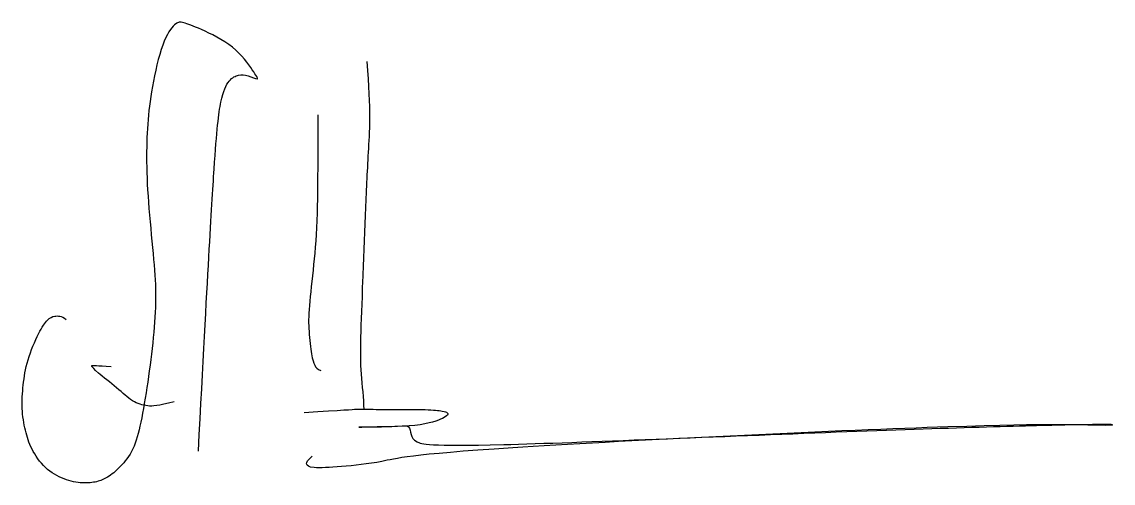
# Model space of a CAD drawing. Header units: inches. Extents: x 19.1 to 32.2, y 3.1 to 8.7.
import ezdxf

# ---------------------------------------------------------------- set-up
doc = ezdxf.new("R2010")
doc.units = ezdxf.units.IN
doc.header["$MEASUREMENT"] = 0

msp = doc.modelspace()

# ---------------------------------------------------------------- linework, layer by layer
at = {"color": 5}
for points in [[(21.252, 3.525), (21.368, 5.698), (21.451, 7.186), (21.517, 7.781), (21.621, 8), (21.737, 8.05), (21.84, 8.05), (21.993, 7.967), (21.927, 8.067), (21.699, 8.398), (21.248, 8.613), (21.058, 8.683), (20.981, 8.683), (20.82, 8.465), (20.686, 7.877), (20.641, 7.458), (20.623, 7.022), (20.653, 6.457), (20.723, 5.786), (20.749, 5.374), (20.718, 4.906), (20.647, 4.346), (20.561, 3.843), (20.48, 3.538), (20.314, 3.325), (20.157, 3.202), (20.039, 3.155), (19.87, 3.134), (19.641, 3.177), (19.405, 3.311), (19.239, 3.556), (19.174, 3.768), (19.127, 4.036), (19.147, 4.319), (19.191, 4.611), (19.341, 4.972), (19.446, 5.118), (19.521, 5.153), (19.608, 5.153), (19.667, 5.109)], [(23.275, 8.208), (23.323, 7.611), (23.286, 7.106), (23.256, 6.407), (23.223, 5.547), (23.195, 4.837), (23.195, 4.468), (23.237, 4.159), (23.237, 4.028)], [(22.685, 7.564), (22.685, 6.952), (22.685, 6.323), (22.638, 5.761), (22.574, 5.23), (22.574, 4.971), (22.611, 4.66), (22.647, 4.551), (22.678, 4.512), (22.721, 4.494)], [(20.962, 4.12), (20.765, 4.069), (20.646, 4.057), (20.459, 4.114), (20.289, 4.279), (20.016, 4.488), (19.965, 4.555), (19.974, 4.555), (20.022, 4.555), (20.207, 4.542)], [(22.521, 3.992), (23.004, 4.02), (23.188, 4.035), (23.237, 4.028), (23.599, 4.028), (24.009, 4.028), (24.205, 4.007), (24.24, 3.991), (24.252, 3.969), (24.225, 3.934), (23.934, 3.816), (23.146, 3.816), (23.18, 3.816), (23.29, 3.816), (23.697, 3.824), (23.787, 3.843), (23.8, 3.718), (23.845, 3.64), (24.089, 3.553), (29.298, 3.781), (32.166, 3.86), (32.231, 3.845), (32.231, 3.827), (30.96, 3.872), (23.932, 3.535), (23.465, 3.387), (22.941, 3.336), (22.595, 3.316), (22.534, 3.368), (22.563, 3.419), (22.62, 3.465)]]:
    msp.add_open_spline(points, degree=3, dxfattribs=at)

doc.saveas('drawing.dxf')
